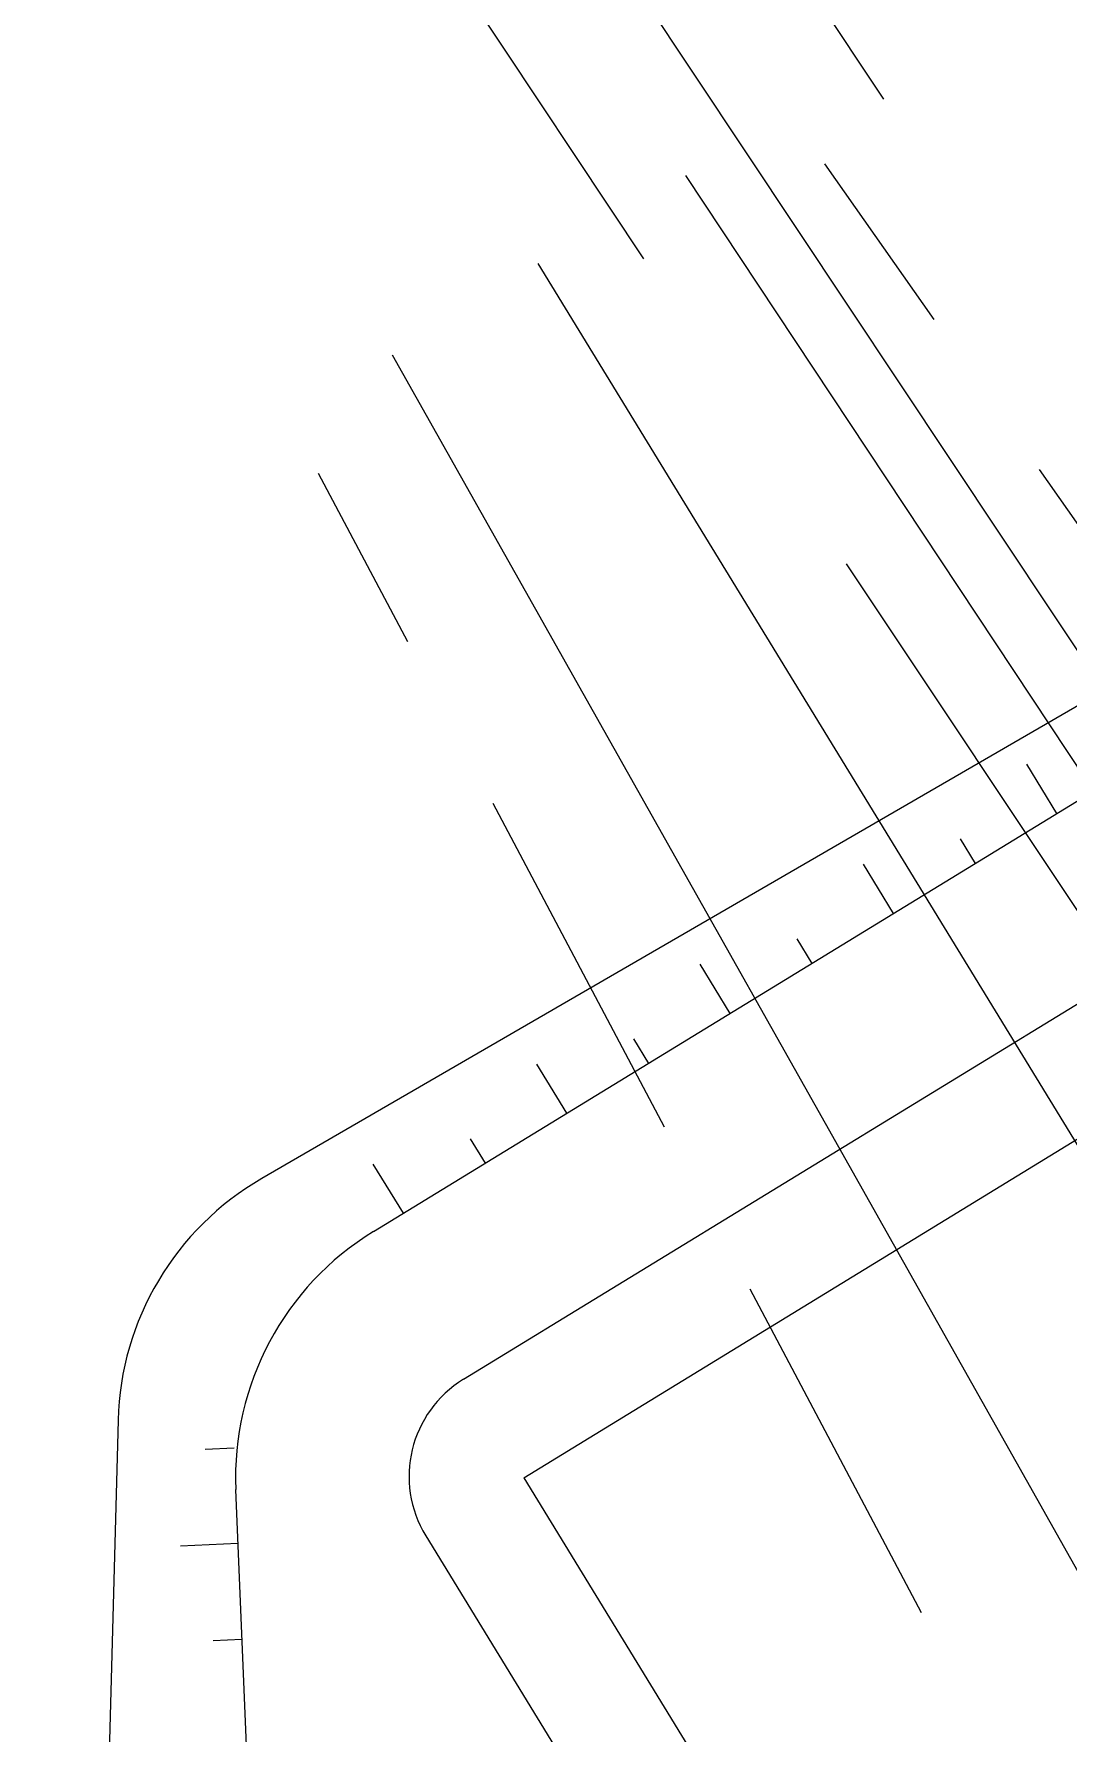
# Model space of a CAD drawing. Header units: millimetres. Extents: x 308437 to 311888, y 6841816 to 6843567.
# Drawn here: x 311639.31 to 311657.24, y 6842022.95 to 6842052.41 of the extents above; entities that cross this region are included whole.
import ezdxf

# ---------------------------------------------------------------- set-up
doc = ezdxf.new("R2010")
doc.units = ezdxf.units.MM
doc.linetypes.add('DASHED', pattern=[19.05, 12.7, -6.35])
for name, color, linetype in [('E-CIERROS', 40, 'Continuous'), ('E-CONDUCTOR', 40, 'Continuous'), ('E-MALLA-TIERRA', 7, 'DASHED'), ('Franja', 2, 'DASHED'), ('LMT', 4, 'Continuous'), ('T-TOPOGRAFIA', 60, 'Continuous'), ('T-VIAS', 94, 'Continuous')]:
    doc.layers.add(name, color=color, linetype=linetype)
doc.linetypes.add('CERCO', pattern='A,5,["X",Standard,S=1.8,R=0,X=-1.8,Y=-0.9],5', length=10)

# ---------------------------------------------------------------- blocks, each defined once
blk = doc.blocks.new('Parrón')
at = {"layer": 'E-CIERROS', "linetype": 'CERCO', "ltscale": 0.75}
blk.add_line((15.352, 24.611), (48.902, 24.611), dxfattribs=at)
blk.add_lwpolyline([(15.352, 24.611), (15.352, 8.111)], dxfattribs=at)
at = {"layer": 'E-CONDUCTOR'}
for p, q in [((26.552, 0), (26.552, 42.44)), ((22.042, 0), (23.572, 42.403)), ((31.063, 0), (29.533, 42.403))]:
    blk.add_line(p, q, dxfattribs=at)
at = {"layer": 'E-MALLA-TIERRA', "ltscale": 0.5}
for points in [[(18.822, 0), (21.407, 41.321)], [(34.283, 0), (31.697, 41.321)]]:
    blk.add_lwpolyline(points, dxfattribs=at)
at = {"layer": 'T-TOPOGRAFIA', "ltscale": 0.015}
for p, q in [((15.965, 29.611), (15.965, 30.611)), ((19.286, 29.611), (19.286, 30.611)), ((22.606, 29.611), (22.606, 30.611)), ((25.927, 29.611), (25.927, 30.611)), ((29.247, 29.611), (29.247, 30.611)), ((17.626, 30.111), (17.626, 29.611)), ((20.946, 30.111), (20.946, 29.611)), ((24.266, 30.111), (24.266, 29.611)), ((27.587, 30.111), (27.587, 29.611)), ((15.355, 29.611), (89.353, 29.611)), ((10.899, 27.915), (11.336, 27.672)), ((-2.386, 3.008), (10.986, 27.042)), ((10.529, 26.221), (9.655, 26.707)), ((9.285, 25.013), (9.722, 24.77))]:
    blk.add_line(p, q, dxfattribs=at)
blk.add_lwpolyline([(89.353, 29.611), (14.184, 31.407, 0.260308), (9.871, 29.132), (-5.734, 5.108)], format="xyb", dxfattribs=at)
blk.add_arc((15.355, 24.611), 5, 90, 150.9093, dxfattribs=at)
at = {"layer": 'T-VIAS', "linetype": 'ByBlock'}
blk.add_line((15.352, 26.611), (89.353, 26.611), dxfattribs=at)
blk.add_lwpolyline([(13.377, 24.636), (13.377, 8.111)], dxfattribs=at)
blk.add_arc((15.352, 24.636), 1.975, 90, 180, dxfattribs=at)

msp = doc.modelspace()

# ---------------------------------------------------------------- linework, layer by layer
at = {"layer": 'Franja'}
for points in [[(311660.435, 6842032.655), (311620.304, 6842093), (311579.294, 6842204.912), (311364.627, 6842628.48), (311188.511, 6842644.362), (311160.723, 6842650.378), (311066.051, 6842661.198), (311041.577, 6842653.099), (311028.141, 6842655.186), (311013.858, 6842685.971), (311005.555, 6842685.557), (310895.933, 6842679.936), (310750.508, 6842672.836), (310688.653, 6842671.268), (310584.632, 6842665.26), (310394.526, 6842655.765), (310220.245, 6842649.388), (310085.86, 6842662.892), (310085.86, 6843106.17)], [(311664.598, 6842035.424), (311624.795, 6842095.276), (311583.888, 6842206.909), (311367.835, 6842633.211), (311189.268, 6842649.314), (311161.538, 6842655.318), (311065.525, 6842666.291), (311041.152, 6842658.225), (311031.551, 6842659.716), (311016.975, 6842691.133), (311005.303, 6842690.551), (310895.683, 6842684.929), (310750.322, 6842677.833), (310688.445, 6842676.264), (310584.363, 6842670.253), (310394.31, 6842660.761), (310220.405, 6842654.397), (310090.86, 6842667.414), (310090.86, 6843106.17)], [(311664.598, 6842035.424), (311624.795, 6842095.276), (311583.888, 6842206.909), (311367.835, 6842633.211), (311189.268, 6842649.314), (311161.538, 6842655.318), (311065.525, 6842666.291), (311041.152, 6842658.225), (311031.551, 6842659.716), (311016.975, 6842691.133), (311005.303, 6842690.551), (310895.683, 6842684.929), (310750.322, 6842677.833), (310688.445, 6842676.264), (310584.363, 6842670.253), (310394.31, 6842660.761), (310220.405, 6842654.397), (310088.616, 6842667.64), (309282.778, 6842752.913)], [(311660.435, 6842032.655), (311620.304, 6842093), (311579.294, 6842204.912), (311364.627, 6842628.48), (311188.511, 6842644.362), (311160.723, 6842650.378), (311066.051, 6842661.198), (311041.577, 6842653.099), (311028.141, 6842655.186), (311013.858, 6842685.971), (311005.555, 6842685.557), (310895.933, 6842679.936), (310750.508, 6842672.836), (310688.653, 6842671.268), (310584.632, 6842665.26), (310394.526, 6842655.765), (310220.245, 6842649.388), (310088.103, 6842662.666), (309282.252, 6842747.941)]]:
    msp.add_lwpolyline(points, dxfattribs=at)
at = {"layer": 'LMT'}
for points in [[(311662.516, 6842034.039), (311622.55, 6842094.138), (311581.591, 6842205.911), (311366.231, 6842630.845), (311188.89, 6842646.838), (311161.131, 6842652.848), (311065.788, 6842663.744), (311041.364, 6842655.662), (311029.846, 6842657.451), (311015.416, 6842688.552), (311005.429, 6842688.054), (310895.808, 6842682.432), (310750.415, 6842675.334), (310688.549, 6842673.766), (310584.498, 6842667.756), (310394.418, 6842658.263), (310220.325, 6842651.892), (310088.36, 6842665.153), (310088.36, 6843106.17)], [(311662.516, 6842034.039), (311622.55, 6842094.138), (311581.591, 6842205.911), (311366.231, 6842630.845), (311188.89, 6842646.838), (311161.131, 6842652.848), (311065.788, 6842663.744), (311041.364, 6842655.662), (311029.846, 6842657.451), (311015.416, 6842688.552), (311005.429, 6842688.054), (310895.808, 6842682.432), (310750.415, 6842675.334), (310688.549, 6842673.766), (310584.498, 6842667.756), (310394.418, 6842658.263), (310220.325, 6842651.892), (310088.36, 6842665.153), (309282.515, 6842750.427)]]:
    msp.add_lwpolyline(points, dxfattribs=at)

# ---------------------------------------------------------------- block references
at = {"rotation": 31.45904213535047}
msp.add_blockref('Parrón', (311647.552, 6841998.376), dxfattribs=at)

doc.saveas('drawing.dxf')
